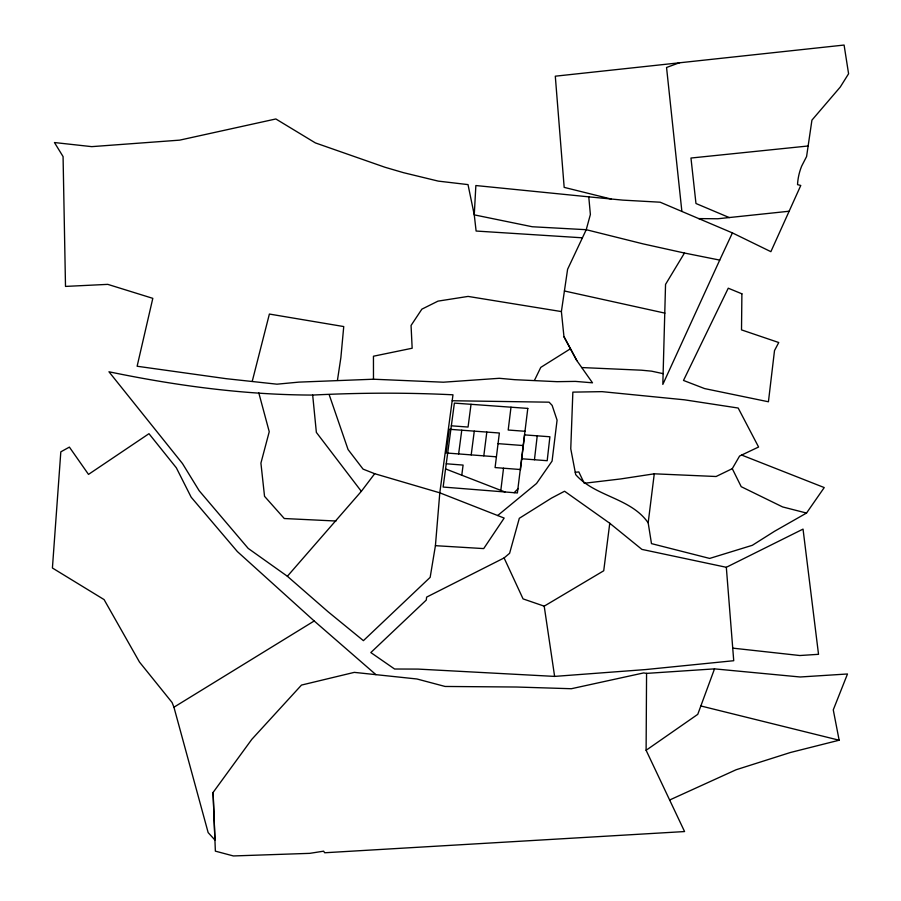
<?xml version="1.0" encoding="UTF-8"?>
<svg xmlns="http://www.w3.org/2000/svg" width="901" height="901" viewBox="0 0 901 901"><rect width="100%" height="100%" fill="white"/><g stroke="black" fill="none" stroke-linecap="round" stroke-linejoin="round"><path stroke-width="1.35" d="M646.107 750.274L646.569 673.385L643.652 672.923L571.358 688.724L516.577 687.024L445.083 686.461L416.915 678.982L354.284 672.371L301.486 685.075L251.796 739.361L213.086 792.463L215.362 851.141L233.393 855.95L309.775 853.348L323.617 851.175L324.675 852.763L684.569 831.555L646.107 750.274L697.757 714.347L714.516 668.869L800.167 676.989L847.492 673.982L833.267 709.864L839.146 740.217L790.436 752.493L736.117 769.747L669.713 799.975M719.719 260.096L662.832 384.412L665.546 284.389L684.467 253.035L719.719 260.096L732.412 232.909L770.873 251.672L800.775 185.471L797.554 184.637L797.622 183.185A75.707 65.593 3.4 0 1 801.676 166.099L806.586 156.537L811.925 120.148L840.261 87.048L848.584 73.758L844.091 45.05L555.298 76.191L564.172 187.374L611.013 198.997M435.42 545.679L439.801 492.824L452.978 394.807C406.137 392.487 359.454 392.723 312.681 395.066C244.103 394.897 176.033 385.684 108.953 371.775L182.464 463.531L199.155 490.696L248.203 548.416L287.374 576.268L328.054 611.745L363.407 640.656L430.16 577.35L435.42 545.679L483.702 548.596L504.166 518.075L439.801 492.824L374.692 473.701L363.069 469.117L348.068 449.554L329.282 394.976M648.179 522.828C630.565 497.611 595.291 496.901 575.694 474.624L570.761 448.777L572.856 392.126L602.071 391.653L684.49 399.819L738.189 408.04L758.586 447.02L739.575 456.041L732.276 468.666L716.104 476.505L654.272 473.813L648.179 522.828L651.479 543.618L709.661 558.429L752.324 545.308L774.533 531.286L806.53 513.052L824.235 487.565L741.647 455.061M534.451 459.735L537.233 435.825M520.474 469.534L524.585 434.89L549.903 436.771L547.189 460.715L521.747 458.767M500.821 490.369L503.535 468.216M510.991 407.207L508.198 430.025L525.08 431.286M483.803 455.85L486.81 432.075M609.763 523.267L603.726 570.772L544.204 606.159L523.064 598.895L504.098 557.944L509.606 553.293L519.314 518.289L551.513 498.095L564.567 491.236L609.763 523.267L641.906 549.396L726.319 567.292L803.039 529.112L818.525 654.317L799.84 655.523L732.727 648.134M471.2 454.892L474.275 431.14M458.632 453.924L461.762 430.205M461.774 475.21L463.091 465.085L446.254 463.778M471.032 404.312L468.058 427.051L451.333 425.813M684.467 253.035L643.168 243.901L586.236 229.699L532.254 226.748L474.264 214.866L468.013 184.604L438.246 181.112L403.445 172.665L384.941 167.248L315.373 142.91L275.852 118.966L179.693 140.139L91.733 146.638L54.443 142.538L63.07 156.571L65.503 286.417L107.782 284.367L152.81 298.344L137.121 366.245L226.128 378.679L276.956 384.186L298.952 382.114L373.476 379.22L443.348 382.204L499.3 378.296L514.708 379.681L557.009 381.675L575.345 381.393L592.486 382.812L576.82 360.591L563.958 336.692L561.391 311.577L567.596 269.298L586.236 229.699L590.38 214.506L588.77 196.846L475.863 185.538L474.264 214.866L476.111 231.039L582.069 237.785M337.425 380.425L340.871 357.641L343.743 326.556L269.388 314.055L252.235 381.348M534.507 380.301L540.769 367.394L570.446 348.766M287.374 576.268L361.335 491.338L374.692 473.701M514.144 492.701L518.3 488.488M497.667 515.53L536.534 483.488L552.076 461.087L557.077 420.159L552.144 405.405L549.114 402.184L452.189 400.742M213.086 792.463L214.967 840.059L208.154 832.603L173.938 707.206L314.201 620.98L375.931 674.658M504.098 557.944L426.623 597.115L426.274 600.066L370.829 652.561L394.593 669.015L418.087 669.094L554.622 676.403L645.612 669.567L733.729 660.715L726.319 567.292M679.804 62.608L666.549 67.485L681.877 211.431M654.272 473.813L620.721 478.938L584.242 483.274L578.825 471.933L575.243 472.27M789.13 211.239L717.737 218.763L698.748 218.605M808.411 145.962L690.966 158.035L695.966 203.502L729.337 217.603M646.569 673.385L714.516 668.869M581.719 367.552L641.467 370.198L651.524 371.156L663.147 373.656M335.972 521.026L284.277 518.525L264.534 496.316L260.918 463.125L269.241 431.714L258.79 392.847M498.05 443.641L523.312 445.556M496.417 456.818L446.096 452.966L449.284 429.27L499.368 433.009L495.088 467.563L520.541 469.534M588.77 196.846L622.782 200.123L660.163 202.207L732.412 232.909M561.391 311.577L468.092 296.418L438.01 301.125L421.859 309.167L411.059 325.464L412.162 348.236L373.453 356.222L373.476 379.22M564.409 290.978L664.915 313.131M700.775 705.945L839.146 740.217M806.53 513.052L782.586 506.925L741.208 486.686L732.276 468.666M445.556 468.914L504.932 491.969M314.201 620.98L237.368 551.581L191.17 497.206L176.348 467.833L148.969 433.696L88.501 474.399L69.388 447.099L60.817 451.851L52.416 568.002L104.088 599.593L139.475 662.044L172.08 702.498L173.938 707.206M361.335 491.338L316.364 432.401L312.681 395.066M563.958 336.692L576.82 360.591M544.204 606.159L554.622 676.403M741.895 293.816L741.512 329.89L778.746 342.526L774.511 350.557L768.429 401.778L704.627 388.59L683.499 380.447L728.256 288.196L741.895 293.816M527.795 408.412L517.388 492.96L443.134 487.047L454.386 403.107L527.795 408.412"/></g></svg>
